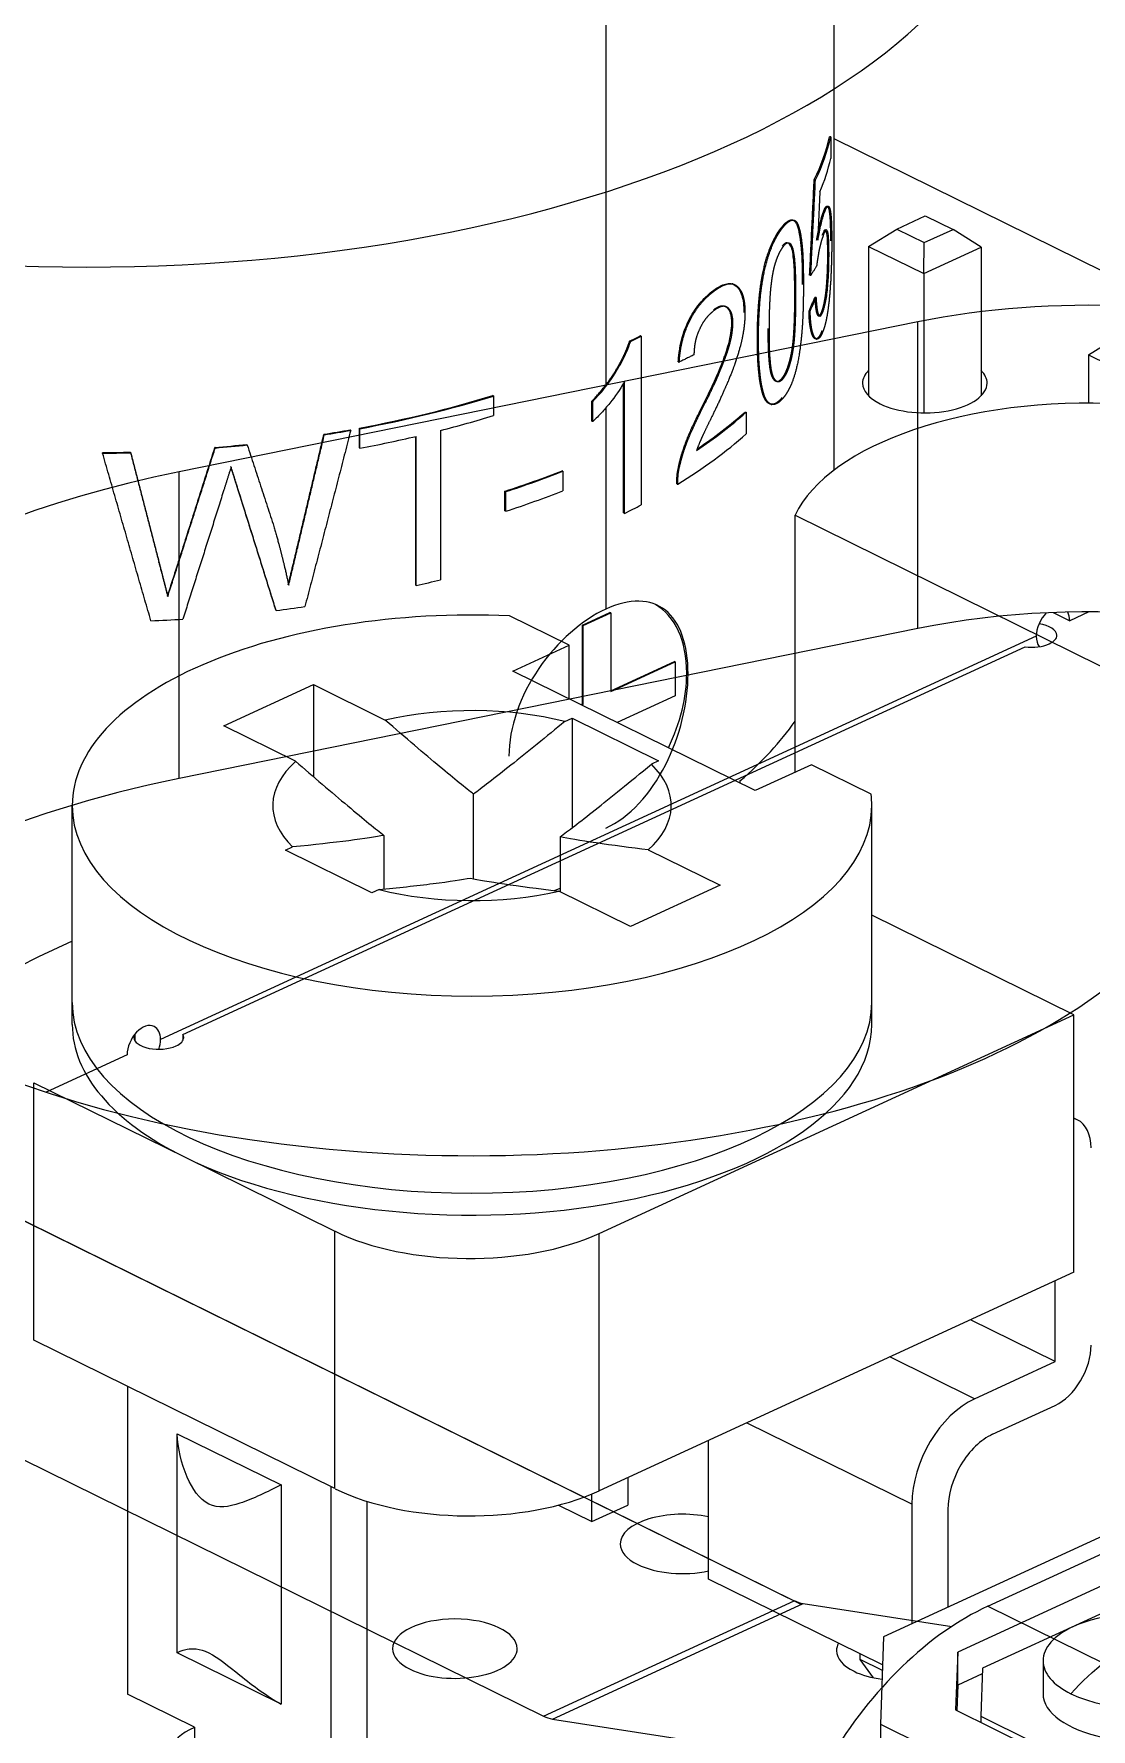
# Model space of a CAD drawing. Header units: millimetres. Extents: x -72 to 43, y -70 to 80.
# Drawn here: x -29.89 to -21.41, y -26.06 to -12.45 of the extents above; entities that cross this region are included whole.
import ezdxf

# ---------------------------------------------------------------- set-up
doc = ezdxf.new("R2010")
doc.units = ezdxf.units.MM
doc.layers.add('Sketch064', color=7, linetype='CONTINUOUS')
doc.layers.add('Sketch065', color=7, linetype='CONTINUOUS')

msp = doc.modelspace()

# ---------------------------------------------------------------- linework, layer by layer
at = {"layer": 'Sketch064'}
for p, q in [((-22.797, -14.761), (-28.728, -15.965)), ((-22.797, -17.223), (-22.797, -14.761)), ((-22.235, -25.072), (-1.704, -15.619)), ((-28.728, -18.426), (-28.728, -15.965)), ((-21.711, -17.095), (-21.578, -17.161)), ((-21.423, -17.089), (-21.578, -17.161)), ((-22.797, -17.223), (-28.728, -18.426)), ((-21.846, -17.284), (-28.877, -20.522)), ((-28.698, -20.482), (-21.936, -17.369)), ((-29.085, -20.48), (-29.085, -20.531)), ((-28.698, -20.482), (-28.698, -20.528)), ((-29.146, -20.645), (-29.797, -20.945)), ((-30.16, -21.884), (-23.79, -25.027)), ((-29.961, -21.983), (-23.73, -25.056)), ((-32.174, -22.812), (-25.803, -25.954)), ((-25.803, -25.954), (-23.79, -25.027)), ((-25.731, -25.977), (-23.718, -25.05)), ((-23.718, -25.05), (-22.525, -25.234)), ((-22.235, -25.072), (-20.289, -26.031)), ((-25.731, -25.977), (-23.517, -26.319))]:
    msp.add_line(p, q, dxfattribs=at)
for centre, major_axis, ratio, start_param, end_param in [((-29.472, -10.747), (7.5, 0), 0.476557, 3.141593, 0), ((-21.426, -16.296), (3.5, 0), 0.476557, 0, 1.973358), ((-26.377, -18.595), (6, 0), 0.476557, 1.973358, 3.141593), ((-21.426, -18.757), (3.5, 0), 0.476557, 0.745065, 1.973358), ((-21.712, -17.223), (-0.083, -0.167), 0.632255, 4.218206, 5.374906), ((-21.712, -17.223), (-0.083, -0.167), 0.632255, 2.233313, 2.719773), ((-21.881, -17.277), (-0.2, 0), 0.476557, 3.141593, 4.430272), ((-21.881, -17.277), (-0.2, 0), 0.476557, 2.338983, 3.141593), ((-21.881, -17.277), (-0.2, 0), 0.476557, 1.291786, 2.338983), ((-21.712, -17.223), (-0.083, -0.167), 0.632255, 5.374906, 5.992957), ((-26.377, -21.057), (6, 0), 0.476557, 1.973358, 2.696603), ((-26.377, -18.595), (6, 0), 0.476557, 3.141593, 5.854879), ((-29.012, -20.584), (-0.083, -0.167), 0.632255, 3.141593, 5.374906), ((-28.892, -20.505), (-0.2, 0), 0.476557, 6.027855, 0), ((-28.892, -20.505), (-0.2, 0), 0.476557, 0, 2.338983), ((-29.012, -20.584), (-0.083, -0.167), 0.632255, 2.233313, 3.141593), ((-29.012, -20.584), (-0.083, -0.167), 0.632255, 1.775223, 2.233313), ((-28.892, -20.505), (-0.2, 0), 0.476557, 2.338983, 3.141593), ((-28.892, -20.505), (-0.2, 0), 0.476557, 3.141593, 3.386181), ((-23.79, -24.675), (-0.167, 0.363), 0.610857, 2.495701, 2.7575), ((-22.235, -27.269), (-1.106, -2.242), 0.632255, 3.804109, 5.374906), ((-25.803, -25.602), (-0.167, 0.363), 0.610857, 2.495701, 2.7575), ((-20.289, -28.229), (-1.106, -2.242), 0.632255, 3.804109, 5.374906)]:
    msp.add_ellipse(centre, major_axis=major_axis, ratio=ratio, start_param=start_param, end_param=end_param, dxfattribs=at)
at = {"layer": 'Sketch065'}
for p, q in [((-23.472, -9.076), (-23.472, -15.953)), ((-25.303, -11.133), (-25.303, -15.268)), ((-23.496, -13.276), (-23.506, -13.275)), ((-23.496, -13.276), (-23.496, -13.45)), ((-23.472, -13.288), (-16.508, -16.724)), ((-23.193, -14.155), (-22.967, -14.016)), ((-22.967, -14.016), (-22.737, -13.91)), ((-22.967, -14.016), (-22.745, -14.125)), ((-22.737, -13.91), (-22.514, -14.019)), ((-22.748, -14.374), (-22.745, -14.125)), ((-22.745, -14.125), (-22.514, -14.019)), ((-22.288, -14.162), (-22.514, -14.019)), ((-23.193, -14.155), (-22.748, -14.374)), ((-23.193, -14.155), (-23.193, -15.354)), ((-22.748, -14.374), (-22.288, -14.162)), ((-22.288, -14.162), (-22.288, -15.354)), ((-22.748, -14.374), (-22.748, -15.491)), ((-25.018, -14.875), (-25.025, -14.872)), ((-25.018, -14.875), (-25.018, -16.23)), ((-21.428, -15.025), (-21.202, -14.886)), ((-21.428, -15.025), (-21.428, -15.413)), ((-21.428, -15.025), (-20.984, -15.244)), ((-26.205, -15.356), (-26.211, -15.352)), ((-26.205, -15.356), (-26.205, -15.513)), ((-25.16, -16.295), (-25.16, -15.255)), ((-25.153, -16.299), (-25.153, -15.243)), ((-25.415, -15.558), (-25.415, -15.398)), ((-25.408, -15.561), (-25.408, -15.401)), ((-25.303, -15.451), (-25.303, -17.067)), ((-24.185, -15.485), (-24.176, -15.487)), ((-24.176, -15.487), (-24.176, -15.661)), ((-27.281, -15.771), (-27.281, -15.614)), ((-27.277, -15.619), (-27.281, -15.614)), ((-27.277, -15.775), (-27.277, -15.619)), ((-26.631, -15.633), (-26.631, -16.831)), ((-27.277, -15.775), (-27.281, -15.771)), ((-26.829, -16.874), (-26.829, -15.681)), ((-26.825, -16.878), (-26.825, -15.68)), ((-25.647, -15.96), (-25.653, -15.957)), ((-25.647, -15.96), (-25.647, -16.117)), ((-26.112, -16.277), (-26.112, -16.12)), ((-26.106, -16.124), (-26.112, -16.12)), ((-26.106, -16.28), (-26.106, -16.124)), ((-26.106, -16.28), (-26.112, -16.277)), ((-25.153, -16.299), (-25.16, -16.295)), ((-23.783, -18.377), (-23.783, -16.313)), ((-23.783, -16.313), (-20.982, -17.695)), ((-26.825, -16.878), (-26.829, -16.874)), ((-25.598, -17.357), (-26.077, -17.121)), ((-25.491, -17.196), (-25.27, -17.094)), ((-25.484, -17.199), (-25.263, -17.097)), ((-25.263, -17.097), (-25.27, -17.094)), ((-25.263, -17.097), (-25.263, -17.729)), ((-25.484, -17.199), (-25.491, -17.196)), ((-25.491, -17.828), (-25.491, -17.196)), ((-25.484, -17.831), (-25.484, -17.199)), ((-26.048, -17.565), (-25.598, -17.357)), ((-25.598, -17.787), (-25.598, -17.357)), ((-25.263, -17.723), (-24.752, -17.488)), ((-25.263, -17.729), (-24.746, -17.491)), ((-24.746, -17.491), (-24.752, -17.488)), ((-24.746, -17.491), (-24.746, -17.762)), ((-28.37, -18.004), (-27.65, -17.673)), ((-27.65, -17.673), (-27.074, -17.957)), ((-27.65, -17.673), (-27.65, -18.412)), ((-24.103, -18.524), (-26.048, -17.565)), ((-24.653, -17.581), (-24.642, -17.586)), ((-24.746, -17.762), (-25.212, -17.977)), ((-25.632, -17.969), (-25.574, -17.943)), ((-25.574, -17.943), (-25.574, -18.823)), ((-25.574, -17.943), (-24.879, -18.285)), ((-25.503, -17.833), (-25.491, -17.828)), ((-25.496, -17.837), (-25.484, -17.831)), ((-25.484, -17.831), (-25.491, -17.828)), ((-27.793, -18.288), (-28.37, -18.004)), ((-24.879, -18.285), (-24.937, -18.312)), ((-23.652, -18.317), (-24.103, -18.524)), ((-23.173, -18.553), (-23.652, -18.317)), ((-24.226, -18.446), (-24.226, -18.464)), ((-26.365, -19.231), (-26.365, -18.552)), ((-29.587, -20.226), (-29.587, -18.644)), ((-23.167, -20.226), (-23.167, -18.644)), ((-27.084, -18.883), (-27.084, -19.315)), ((-25.67, -18.895), (-25.67, -19.335)), ((-27.875, -19.002), (-27.818, -18.976)), ((-27.18, -19.345), (-27.875, -19.002)), ((-24.962, -18.999), (-24.385, -19.284)), ((-27.123, -19.318), (-27.18, -19.345)), ((-25.715, -19.326), (-25.67, -19.306)), ((-24.385, -19.284), (-25.104, -19.615)), ((-25.104, -19.615), (-25.681, -19.33)), ((-21.544, -20.324), (-23.167, -19.523)), ((-29.587, -19.733), (-29.858, -19.858)), ((-29.587, -20.402), (-29.587, -20.226)), ((-23.167, -20.402), (-23.167, -20.226)), ((-25.356, -22.079), (-21.544, -20.324)), ((-21.544, -22.39), (-21.544, -20.324)), ((-29.895, -20.869), (-28.686, -21.465)), ((-29.895, -22.935), (-29.895, -20.869)), ((-21.517, -21.166), (-21.544, -21.153)), ((-28.686, -21.465), (-27.477, -22.061)), ((-27.477, -24.127), (-27.477, -22.061)), ((-25.356, -24.145), (-25.356, -22.079)), ((-21.544, -22.39), (-25.356, -24.145)), ((-21.694, -23.107), (-21.694, -22.459)), ((-21.694, -23.107), (-22.374, -22.772)), ((-27.477, -24.127), (-29.895, -22.935)), ((-22.341, -23.405), (-23.021, -23.07)), ((-22.341, -23.405), (-21.694, -23.107)), ((-29.143, -23.306), (-29.143, -25.776)), ((-22.197, -23.691), (-21.694, -23.459)), ((-24.17, -23.599), (-22.844, -24.252)), ((-28.743, -23.687), (-27.909, -24.098)), ((-28.743, -25.445), (-28.743, -23.687)), ((-24.477, -24.854), (-24.477, -23.74)), ((-25.127, -24.04), (-25.127, -24.259)), ((-20.225, -24.006), (-23.073, -25.317)), ((-18.836, -23.985), (-22.278, -25.569)), ((-27.909, -24.098), (-27.909, -25.857)), ((-27.51, -24.111), (-27.51, -26.581)), ((-25.415, -24.391), (-25.415, -24.171)), ((-27.222, -24.228), (-27.222, -26.449)), ((-25.683, -24.259), (-25.415, -24.391)), ((-25.415, -24.391), (-25.127, -24.259)), ((-22.844, -25.212), (-22.844, -24.252)), ((-22.556, -24.296), (-22.556, -25.079)), ((-19.88, -24.245), (-22.477, -25.44)), ((-23.081, -25.542), (-24.477, -24.854)), ((-27.909, -25.857), (-28.743, -25.445)), ((-23.073, -25.317), (-23.098, -26.018)), ((-22.477, -25.44), (-22.494, -25.904)), ((-22.477, -25.704), (-22.477, -25.44)), ((-23.26, -25.499), (-23.26, -25.454)), ((-23.154, -25.645), (-23.26, -25.499)), ((-23.082, -25.587), (-23.26, -25.499)), ((-22.278, -25.569), (-22.292, -25.954)), ((-21.792, -25.509), (-21.792, -25.773)), ((-22.477, -25.704), (-22.484, -25.909)), ((-22.28, -25.613), (-22.477, -25.704)), ((-28.604, -26.042), (-29.143, -25.776)), ((-22.494, -25.904), (-15.946, -29.134)), ((-22.292, -25.954), (-22.292, -26.004)), ((-22.292, -25.954), (-15.86, -29.127)), ((-28.604, -26.042), (-28.604, -26.217)), ((-23.098, -26.018), (-23.098, -29.095)), ((-23.098, -26.018), (-16.205, -29.418))]:
    msp.add_line(p, q, dxfattribs=at)
for centre, major_axis, ratio, start_param, end_param in [((-29.472, -12.97), (-6, 0), 0.476557, 2.912655, 3.034486), ((-29.472, -12.97), (-6.01, 0), 0.476557, 2.912655, 3.034486), ((-29.472, -13.143), (-6.01, 0), 0.476557, 2.939563, 3.034486), ((-29.472, -12.952), (-6, 0), 0.476557, 2.38438, 2.405577), ((-29.472, -12.952), (-6.01, 0), 0.476557, 2.38438, 2.405577), ((-22.741, -15.253), (-0.5, 0), 0.476557, 5.843681, 0), ((-22.741, -15.253), (-0.5, 0), 0.476557, 3.141593, 3.581097), ((-29.472, -12.952), (-6, 0), 0.476557, 1.944597, 2.145452), ((-29.472, -12.952), (-6.01, 0), 0.476557, 1.944597, 2.145452), ((-21.426, -16.564), (2.415, 0), 0.476557, 0, 2.922215), ((-22.741, -15.253), (-0.5, 0), 0.476557, 0, 0.768187), ((-22.741, -15.253), (-0.5, 0), 0.476557, 0.768187, 3.141593), ((-29.472, -13.109), (-6.01, 0), 0.476557, 2.063134, 2.145452), ((-29.472, -14.133), (-6.01, 0), 0.476557, 2.5236, 2.649238), ((-29.472, -14.133), (-6, 0), 0.476557, 2.527126, 2.649238), ((-29.472, -12.952), (-6, 0), 0.476557, 1.894022, 1.931426), ((-29.472, -12.952), (-6.01, 0), 0.476557, 1.894022, 1.931426), ((-29.472, -12.952), (-6, 0), 0.476557, 1.743484, 1.787061), ((-29.472, -12.952), (-6.01, 0), 0.476557, 1.743484, 1.787061), ((-29.472, -13.109), (-6.01, 0), 0.476557, 1.944597, 2.026914), ((-29.472, -14.307), (-6.01, 0), 0.476557, 2.481309, 2.649238), ((-29.472, -12.952), (-6, 0), 0.476557, 1.592276, 1.629679), ((-29.472, -12.952), (-6.01, 0), 0.476557, 1.592276, 1.629679), ((-29.472, -13.751), (-6, 0), 0.476557, 2.165209, 2.260697), ((-29.472, -13.751), (-6.01, 0), 0.476557, 2.165209, 2.260697), ((-29.472, -13.908), (-6.01, 0), 0.476557, 2.165209, 2.260697), ((-29.472, -14.307), (-6.01, 0), 0.476557, 2.37265, 2.405577), ((-29.472, -14.307), (-6.01, 0), 0.476557, 2.026914, 2.063134), ((-26.377, -18.644), (3.21, 0), 0.476557, 1.477197, 3.141593), ((-29.472, -14.307), (-6.01, 0), 0.476557, 1.826882, 1.866703), ((-25.372, -17.912), (-0.442, -0.897), 0.632255, 2.233313, 3.096247), ((-29.472, -14.307), (-6.01, 0), 0.476557, 1.656947, 1.699804), ((-25.372, -17.912), (-0.442, -0.897), 0.632255, 1.583173, 2.233313), ((-26.377, -18.644), (-1.6, 0), 0.476557, 4.227603, 5.162752), ((-29.472, -17.059), (6, 0), 0.476557, 5.776545, 5.95993), ((-26.377, -18.644), (-1.6, 0), 0.476557, 5.7984, 0.450363), ((-26.377, -18.644), (-1.6, 0), 0.476557, 2.656807, 3.591956), ((-26.377, -18.644), (3.21, 0), 0.476557, 0, 0.059177), ((-26.377, -18.644), (3.21, 0), 0.476557, 3.141593, 0), ((-26.377, -18.644), (-1.6, 0), 0.476557, 1.086011, 2.021159), ((-28.816, -20.372), (1.5, 0), 0.476557, 2.338983, 3.141593), ((-26.377, -20.226), (3.21, 0), 0.476557, 3.141593, 0), ((-26.377, -20.226), (3.21, 0), 0.476557, 3.141593, 0), ((-26.377, -20.402), (-3.21, 0), 0.476557, 0, 0.768187), ((-26.377, -20.402), (-3.21, 0), 0.476557, 0.768187, 3.141593), ((-21.694, -21.525), (0.177, 0.359), 0.632255, 0, 0.116077), ((-21.694, -21.525), (0.177, 0.359), 0.632255, 5.374906, 0), ((-26.398, -21.565), (1.5, 0), 0.476557, 3.90978, 5.480576), ((-21.694, -23.107), (0.177, 0.359), 0.632255, 3.804109, 5.374906), ((-22.341, -24.021), (0.31, 0.628), 0.632255, 0.662517, 2.233313), ((-22.197, -24.13), (-0.221, -0.448), 0.632255, 3.804109, 5.374906), ((-26.398, -23.631), (1.5, 0), 0.476557, 3.90978, 5.480576), ((-24.687, -24.571), (-0.5, 0), 0.476557, 4.279237, 0), ((-24.687, -24.571), (-0.5, 0), 0.476557, 0, 0.768187), ((-24.687, -24.571), (-0.5, 0), 0.476557, 0.768187, 2.003948), ((-26.514, -25.412), (-0.5, 0), 0.476557, 3.141593, 0), ((-20.992, -25.509), (-0.8, 0), 0.476557, 3.141593, 5.480576), ((-20.992, -25.509), (-0.8, 0), 0.476557, 5.480576, 6.283185), ((-26.514, -25.412), (-0.5, 0), 0.476557, 0, 0.768187), ((-26.514, -25.412), (-0.5, 0), 0.476557, 0.768187, 3.141593), ((-22.95, -25.428), (-0.5, 0), 0.476557, 6.029878, 0), ((-22.95, -25.428), (-0.5, 0), 0.476557, 0, 0.768187), ((-20.992, -25.509), (-0.8, 0), 0.476557, 0, 0.768187), ((-22.95, -25.428), (-0.5, 0), 0.476557, 0.768187, 1.297117), ((-20.992, -25.773), (0.8, 0), 0.476557, 3.141593, 5.480576), ((-20.992, -25.509), (-0.8, 0), 0.476557, 0.768187, 2.338983), ((-28.283, -26.227), (-0.5, 0), 0.476557, 5.410345, 0)]:
    msp.add_ellipse(centre, major_axis=major_axis, ratio=ratio, start_param=start_param, end_param=end_param, dxfattribs=at)
for points, degree in [([(-23.666, -14.387), (-23.629, -13.619)], 1), ([(-23.657, -14.388), (-23.619, -13.62)], 1), ([(-23.619, -13.62), (-23.629, -13.619)], 1), ([(-23.584, -13.718), (-23.601, -14.106)], 1), ([(-23.526, -13.832), (-23.516, -13.833)], 1), ([(-23.877, -13.998), (-23.886, -13.997)], 1), ([(-23.804, -13.943), (-23.795, -13.944)], 1), ([(-23.548, -13.887), (-23.558, -13.886)], 1), ([(-23.51, -14.215), (-23.52, -14.215)], 1), ([(-23.657, -14.388), (-23.666, -14.387)], 1), ([(-23.61, -14.313), (-23.657, -14.388)], 1), ([(-24.436, -14.507), (-24.427, -14.509)], 1), ([(-24.28, -14.458), (-24.289, -14.455)], 1), ([(-23.785, -14.55), (-23.776, -14.551)], 1), ([(-23.671, -14.674), (-23.624, -14.565)], 1), ([(-23.662, -14.675), (-23.671, -14.674)], 1), ([(-23.662, -14.675), (-23.614, -14.566)], 1), ([(-23.614, -14.566), (-23.624, -14.565)], 1), ([(-23.558, -14.677), (-23.567, -14.676)], 1), ([(-24.291, -14.77), (-24.282, -14.772)], 1), ([(-25.104, -14.92), (-25.111, -14.916)], 1), ([(-24.076, -14.901), (-24.085, -14.898)], 1), ([(-23.617, -14.898), (-23.607, -14.899)], 1), ([(-24.721, -15.081), (-24.713, -15.084)], 1), ([(-24.595, -15.025), (-24.713, -15.084)], 1), ([(-23.886, -15.212), (-23.877, -15.214)], 1), ([(-25.408, -15.401), (-25.415, -15.398)], 1), ([(-24.512, -15.409), (-24.504, -15.412)], 1), ([(-24.012, -15.391), (-24.021, -15.389)], 1), ([(-23.978, -15.422), (-23.969, -15.424)], 1), ([(-27.351, -15.632), (-27.533, -16.342), (-27.719, -17.047)], 2), ([(-27.351, -15.632), (-27.355, -15.628)], 1), ([(-25.408, -15.561), (-25.415, -15.558)], 1), ([(-28.742, -16.715), (-28.441, -15.769)], 1), ([(-28.741, -16.72), (-28.439, -15.774)], 1), ([(-28.439, -15.774), (-28.441, -15.769)], 1), ([(-28.182, -15.75), (-28.185, -15.745)], 1), ([(-28.182, -15.75), (-27.968, -16.404)], 1), ([(-27.783, -16.582), (-27.566, -15.664)], 1), ([(-27.78, -16.586), (-27.563, -15.668)], 1), ([(-27.563, -15.668), (-27.566, -15.664)], 1), ([(-29.343, -15.816), (-29.343, -15.811)], 1), ([(-28.955, -17.161), (-29.149, -16.491), (-29.343, -15.816)], 2), ([(-29.119, -15.807), (-28.891, -16.689)], 1), ([(-29.118, -15.812), (-29.119, -15.807)], 1), ([(-29.118, -15.812), (-28.89, -16.694)], 1), ([(-28.266, -16.073), (-28.313, -15.922)], 1), ([(-28.311, -15.926), (-28.369, -16.109)], 1), ([(-28.264, -16.077), (-28.311, -15.926)], 1), ([(-24.733, -16.061), (-24.733, -16.01), (-24.731, -15.986), (-24.72, -15.933)], 3), ([(-24.725, -16.064), (-24.725, -16.015), (-24.723, -15.988), (-24.713, -15.935)], 3), ([(-24.72, -15.933), (-24.713, -15.935)], 1), ([(-28.369, -16.109), (-28.533, -16.63), (-28.699, -17.147)], 2), ([(-27.952, -17.073), (-28.108, -16.575), (-28.266, -16.073)], 2), ([(-28.264, -16.077), (-28.266, -16.073)], 1), ([(-27.95, -17.078), (-28.106, -16.58), (-28.264, -16.077)], 2), ([(-24.733, -16.061), (-24.725, -16.064)], 1), ([(-27.852, -16.871), (-27.783, -16.582)], 1), ([(-27.849, -16.875), (-27.78, -16.586)], 1), ([(-27.78, -16.586), (-27.783, -16.582)], 1), ([(-28.891, -16.689), (-28.821, -16.96)], 1), ([(-28.89, -16.694), (-28.891, -16.689)], 1), ([(-28.89, -16.694), (-28.82, -16.965)], 1), ([(-28.821, -16.96), (-28.742, -16.715)], 1), ([(-28.82, -16.965), (-28.741, -16.72)], 1), ([(-28.741, -16.72), (-28.742, -16.715)], 1), ([(-28.82, -16.965), (-28.821, -16.96)], 1), ([(-27.95, -17.078), (-27.952, -17.073)], 1), ([(-27.084, -18.883), (-27.206, -18.907), (-27.47, -18.942), (-27.818, -18.976)], 3), ([(-26.389, -19.226), (-26.271, -19.252), (-26.016, -19.291), (-25.681, -19.33)], 3), ([(-21.568, -25.774), (-21.392, -25.577), (-21.192, -25.425), (-20.992, -25.333)], 3)]:
    msp.add_open_spline(points, degree=degree, dxfattribs=at)
for points, degree, knots in [([(-23.558, -13.886), (-23.548, -13.86), (-23.543, -13.85), (-23.535, -13.836), (-23.53, -13.833), (-23.518, -13.828), (-23.511, -13.862), (-23.504, -13.895), (-23.501, -13.961), (-23.5, -13.994), (-23.499, -14.031), (-23.499, -14.059), (-23.498, -14.111)], 2, [0, 0, 0, 0.125, 0.125, 0.25, 0.25, 0.5, 0.5, 0.75, 0.75, 0.875, 0.875, 1, 1, 1]), ([(-23.558, -13.886), (-23.548, -13.86), (-23.543, -13.85), (-23.535, -13.836), (-23.53, -13.833), (-23.518, -13.828), (-23.511, -13.862), (-23.504, -13.895), (-23.501, -13.961), (-23.5, -13.994), (-23.499, -14.031), (-23.499, -14.059), (-23.498, -14.111)], 2, [0, 0, 0, 0.125, 0.125, 0.25, 0.25, 0.5, 0.5, 0.75, 0.75, 0.875, 0.875, 1, 1, 1]), ([(-23.548, -13.887), (-23.538, -13.861), (-23.533, -13.85), (-23.526, -13.837), (-23.52, -13.834), (-23.508, -13.828), (-23.501, -13.863), (-23.494, -13.896), (-23.491, -13.961), (-23.49, -13.994), (-23.489, -14.032), (-23.489, -14.059), (-23.489, -14.111)], 2, [0, 0, 0, 0.125, 0.125, 0.25, 0.25, 0.5, 0.5, 0.75, 0.75, 0.875, 0.875, 1, 1, 1]), ([(-23.548, -13.887), (-23.538, -13.861), (-23.533, -13.85), (-23.526, -13.837), (-23.52, -13.834), (-23.508, -13.828), (-23.501, -13.863), (-23.494, -13.896), (-23.491, -13.961), (-23.49, -13.994), (-23.489, -14.032), (-23.489, -14.059), (-23.489, -14.111)], 2, [0, 0, 0, 0.125, 0.125, 0.25, 0.25, 0.5, 0.5, 0.75, 0.75, 0.875, 0.875, 1, 1, 1]), ([(-24.085, -14.898), (-24.085, -14.826), (-24.084, -14.782), (-24.082, -14.724), (-24.078, -14.662), (-24.07, -14.524), (-24.05, -14.412), (-24.024, -14.267), (-23.982, -14.165), (-23.96, -14.11), (-23.935, -14.067), (-23.923, -14.046), (-23.911, -14.028), (-23.901, -14.015), (-23.886, -13.997)], 2, [0, 0, 0, 0.125, 0.125, 0.25, 0.25, 0.5, 0.5, 0.75, 0.75, 0.875, 0.875, 0.9375, 0.9375, 1, 1, 1]), ([(-24.076, -14.901), (-24.076, -14.829), (-24.075, -14.784), (-24.073, -14.726), (-24.069, -14.664), (-24.061, -14.526), (-24.041, -14.414), (-24.014, -14.269), (-23.973, -14.167), (-23.951, -14.113), (-23.926, -14.069), (-23.913, -14.048), (-23.901, -14.03), (-23.892, -14.017), (-23.877, -13.998)], 2, [0, 0, 0, 0.125, 0.125, 0.25, 0.25, 0.5, 0.5, 0.75, 0.75, 0.875, 0.875, 0.9375, 0.9375, 1, 1, 1]), ([(-23.886, -13.997), (-23.871, -13.978), (-23.863, -13.971), (-23.852, -13.96), (-23.84, -13.953), (-23.818, -13.938), (-23.8, -13.944), (-23.782, -13.95), (-23.77, -13.978), (-23.759, -14.002), (-23.75, -14.049), (-23.735, -14.131), (-23.729, -14.238), (-23.725, -14.32), (-23.725, -14.461)], 2, [0, 0, 0, 0.0625, 0.0625, 0.125, 0.125, 0.25, 0.25, 0.375, 0.375, 0.5, 0.5, 0.75, 0.75, 1, 1, 1]), ([(-23.886, -13.997), (-23.871, -13.978), (-23.863, -13.971), (-23.852, -13.96), (-23.84, -13.953), (-23.818, -13.938), (-23.8, -13.944), (-23.782, -13.95), (-23.77, -13.978), (-23.759, -14.002), (-23.75, -14.049), (-23.735, -14.131), (-23.729, -14.238), (-23.725, -14.32), (-23.725, -14.461)], 2, [0, 0, 0, 0.0625, 0.0625, 0.125, 0.125, 0.25, 0.25, 0.375, 0.375, 0.5, 0.5, 0.75, 0.75, 1, 1, 1]), ([(-23.877, -13.998), (-23.861, -13.98), (-23.854, -13.972), (-23.842, -13.961), (-23.831, -13.954), (-23.808, -13.94), (-23.791, -13.945), (-23.772, -13.951), (-23.76, -13.979), (-23.749, -14.003), (-23.74, -14.05), (-23.725, -14.132), (-23.72, -14.239), (-23.716, -14.322), (-23.716, -14.462)], 2, [0, 0, 0, 0.0625, 0.0625, 0.125, 0.125, 0.2499999, 0.2499999, 0.3749999, 0.3749999, 0.4999999, 0.4999999, 0.7499998, 0.7499998, 0.9999997, 0.9999997, 0.9999997]), ([(-23.877, -13.998), (-23.861, -13.98), (-23.854, -13.972), (-23.842, -13.961), (-23.831, -13.954), (-23.808, -13.94), (-23.791, -13.945), (-23.772, -13.951), (-23.76, -13.979), (-23.749, -14.003), (-23.74, -14.05), (-23.725, -14.132), (-23.72, -14.239), (-23.716, -14.322), (-23.716, -14.462)], 2, [0, 0, 0, 0.0625, 0.0625, 0.125, 0.125, 0.2499999, 0.2499999, 0.3749999, 0.3749999, 0.4999999, 0.4999999, 0.7499998, 0.7499998, 0.9999997, 0.9999997, 0.9999997]), ([(-23.61, -14.105), (-23.602, -14.063), (-23.597, -14.039), (-23.591, -14.006), (-23.584, -13.979), (-23.577, -13.953), (-23.571, -13.926), (-23.565, -13.906), (-23.558, -13.886)], 2, [0, 0, 0, 0.25, 0.25, 0.5, 0.5, 0.75, 0.75, 1, 1, 1]), ([(-23.601, -14.106), (-23.595, -14.078), (-23.591, -14.056), (-23.588, -14.04), (-23.583, -14.018), (-23.579, -13.998), (-23.574, -13.98), (-23.57, -13.961), (-23.565, -13.943), (-23.561, -13.927), (-23.556, -13.91), (-23.554, -13.903), (-23.548, -13.887)], 3, [0.0000012, 0.0000012, 0.0000012, 0.0000012, 0.2500009, 0.2500009, 0.2500009, 0.5000006, 0.5000006, 0.5000006, 0.7500003, 0.7500003, 0.7500003, 1, 1, 1, 1]), ([(-23.785, -14.55), (-23.785, -14.484), (-23.786, -14.43), (-23.787, -14.388), (-23.789, -14.325), (-23.792, -14.275), (-23.797, -14.238), (-23.803, -14.186), (-23.81, -14.156), (-23.827, -14.137), (-23.835, -14.128), (-23.844, -14.125), (-23.854, -14.127), (-23.859, -14.129), (-23.865, -14.132), (-23.87, -14.136), (-23.874, -14.14), (-23.88, -14.145), (-23.887, -14.154)], 3, [0, 0, 0, 0, 0.25, 0.25, 0.25, 0.5, 0.5, 0.5, 0.75, 0.75, 0.75, 0.875, 0.875, 0.875, 0.9375, 0.9375, 0.9375, 1, 1, 1, 1]), ([(-23.776, -14.551), (-23.776, -14.485), (-23.776, -14.431), (-23.778, -14.389), (-23.78, -14.327), (-23.783, -14.277), (-23.787, -14.239), (-23.793, -14.187), (-23.801, -14.158), (-23.818, -14.138), (-23.826, -14.129), (-23.835, -14.126), (-23.845, -14.129), (-23.85, -14.13), (-23.855, -14.133), (-23.861, -14.138), (-23.865, -14.141), (-23.871, -14.147), (-23.878, -14.156)], 3, [0, 0, 0, 0, 0.2499978, 0.2499978, 0.2499978, 0.4999955, 0.4999955, 0.4999955, 0.7499933, 0.7499933, 0.7499933, 0.8749921, 0.8749921, 0.8749921, 0.9374916, 0.9374916, 0.9374916, 0.999991, 0.999991, 0.999991, 0.999991]), ([(-23.776, -14.551), (-23.776, -14.485), (-23.776, -14.431), (-23.778, -14.389), (-23.78, -14.327), (-23.783, -14.277), (-23.787, -14.239), (-23.793, -14.187), (-23.801, -14.158), (-23.818, -14.138), (-23.826, -14.129), (-23.835, -14.126), (-23.845, -14.129), (-23.85, -14.13), (-23.855, -14.133), (-23.861, -14.138), (-23.865, -14.141), (-23.871, -14.147), (-23.878, -14.156)], 3, [0, 0, 0, 0, 0.2499978, 0.2499978, 0.2499978, 0.4999955, 0.4999955, 0.4999955, 0.7499933, 0.7499933, 0.7499933, 0.8749921, 0.8749921, 0.8749921, 0.9374916, 0.9374916, 0.9374916, 0.999991, 0.999991, 0.999991, 0.999991]), ([(-23.557, -14.069), (-23.566, -14.093), (-23.572, -14.111), (-23.579, -14.137), (-23.586, -14.168), (-23.593, -14.199), (-23.599, -14.238), (-23.602, -14.256), (-23.605, -14.275), (-23.607, -14.288), (-23.61, -14.313)], 2, [0, 0, 0, 0.2499997, 0.2499997, 0.4999993, 0.4999993, 0.749999, 0.749999, 0.8749988, 0.8749988, 0.9999986, 0.9999986, 0.9999986]), ([(-23.52, -14.215), (-23.52, -14.171), (-23.521, -14.136), (-23.522, -14.109), (-23.524, -14.076), (-23.527, -14.053), (-23.531, -14.038), (-23.534, -14.023), (-23.54, -14.019), (-23.546, -14.025), (-23.553, -14.032), (-23.558, -14.043), (-23.567, -14.068)], 3, [0, 0, 0, 0, 0.25, 0.25, 0.25, 0.5, 0.5, 0.5, 0.75, 0.75, 0.75, 1, 1, 1, 1]), ([(-23.51, -14.215), (-23.511, -14.17), (-23.511, -14.143), (-23.512, -14.109), (-23.514, -14.078), (-23.517, -14.055), (-23.521, -14.039), (-23.525, -14.024), (-23.53, -14.019), (-23.536, -14.026), (-23.539, -14.029), (-23.543, -14.035), (-23.546, -14.041), (-23.549, -14.047), (-23.553, -14.056), (-23.557, -14.069)], 3, [0, 0, 0, 0, 0.2499967, 0.2499967, 0.2499967, 0.4999934, 0.4999934, 0.4999934, 0.7499901, 0.7499901, 0.7499901, 0.8749884, 0.8749884, 0.8749884, 0.9999868, 0.9999868, 0.9999868, 0.9999868]), ([(-23.51, -14.215), (-23.511, -14.17), (-23.511, -14.143), (-23.512, -14.109), (-23.514, -14.078), (-23.517, -14.055), (-23.521, -14.039), (-23.525, -14.024), (-23.53, -14.019), (-23.536, -14.026), (-23.539, -14.029), (-23.543, -14.035), (-23.546, -14.041), (-23.549, -14.047), (-23.553, -14.056), (-23.557, -14.069)], 3, [0, 0, 0, 0, 0.2499967, 0.2499967, 0.2499967, 0.4999934, 0.4999934, 0.4999934, 0.7499901, 0.7499901, 0.7499901, 0.8749884, 0.8749884, 0.8749884, 0.9999868, 0.9999868, 0.9999868, 0.9999868]), ([(-23.489, -14.111), (-23.489, -14.163), (-23.489, -14.199), (-23.49, -14.246), (-23.491, -14.292), (-23.493, -14.338), (-23.495, -14.389), (-23.496, -14.415), (-23.497, -14.434), (-23.499, -14.453), (-23.501, -14.485)], 2, [0, 0, 0, 0.2499962, 0.2499962, 0.4999924, 0.4999924, 0.7499886, 0.7499886, 0.8749867, 0.8749867, 0.9999849, 0.9999849, 0.9999849]), ([(-23.878, -14.156), (-23.891, -14.172), (-23.9, -14.188), (-23.911, -14.207), (-23.921, -14.231), (-23.931, -14.255), (-23.94, -14.282), (-23.947, -14.302), (-23.956, -14.339)], 2, [0, 0, 0, 0.25, 0.25, 0.5, 0.5, 0.75, 0.75, 1, 1, 1]), ([(-23.567, -14.676), (-23.56, -14.656), (-23.556, -14.64), (-23.55, -14.618), (-23.546, -14.593), (-23.536, -14.541), (-23.53, -14.472), (-23.525, -14.406), (-23.522, -14.339), (-23.521, -14.306), (-23.521, -14.277), (-23.52, -14.25), (-23.52, -14.215)], 2, [0, 0, 0, 0.125, 0.125, 0.25, 0.25, 0.5, 0.5, 0.75, 0.75, 0.875, 0.875, 1, 1, 1]), ([(-23.558, -14.677), (-23.553, -14.664), (-23.549, -14.651), (-23.546, -14.64), (-23.542, -14.626), (-23.539, -14.611), (-23.536, -14.593), (-23.529, -14.559), (-23.524, -14.519), (-23.52, -14.472), (-23.517, -14.429), (-23.514, -14.385), (-23.512, -14.339), (-23.512, -14.32), (-23.511, -14.295), (-23.511, -14.278), (-23.511, -14.259), (-23.51, -14.239), (-23.51, -14.215)], 3, [0, 0, 0, 0, 0.125, 0.125, 0.125, 0.25, 0.25, 0.25, 0.5, 0.5, 0.5, 0.75, 0.75, 0.75, 0.875, 0.875, 0.875, 1, 1, 1, 1]), ([(-23.956, -14.339), (-23.964, -14.378), (-23.968, -14.401), (-23.972, -14.429), (-23.976, -14.463), (-23.983, -14.519), (-23.986, -14.584), (-23.989, -14.643), (-23.991, -14.701), (-23.992, -14.74), (-23.992, -14.815)], 2, [0.0000035, 0.0000035, 0.0000035, 0.1250031, 0.1250031, 0.2500027, 0.2500027, 0.5000018, 0.5000018, 0.7500009, 0.7500009, 1, 1, 1]), ([(-24.721, -15.081), (-24.72, -15.063), (-24.718, -15.047), (-24.717, -15.033), (-24.715, -15.017), (-24.714, -15.008), (-24.712, -14.995), (-24.708, -14.967), (-24.702, -14.937), (-24.695, -14.908), (-24.679, -14.847), (-24.658, -14.79), (-24.63, -14.737), (-24.604, -14.686), (-24.572, -14.64), (-24.537, -14.6), (-24.521, -14.581), (-24.504, -14.564), (-24.486, -14.548), (-24.473, -14.536), (-24.457, -14.522), (-24.436, -14.507)], 3, [0, 0, 0, 0, 0.0625, 0.0625, 0.0625, 0.125, 0.125, 0.125, 0.25, 0.25, 0.25, 0.5, 0.5, 0.5, 0.75, 0.75, 0.75, 0.875, 0.875, 0.875, 1, 1, 1, 1]), ([(-24.713, -15.084), (-24.709, -15.03), (-24.704, -14.998), (-24.698, -14.954), (-24.687, -14.911), (-24.664, -14.82), (-24.622, -14.74), (-24.582, -14.663), (-24.529, -14.602), (-24.505, -14.575), (-24.478, -14.551), (-24.459, -14.533), (-24.427, -14.509)], 2, [0, 0, 0, 0.125, 0.125, 0.25, 0.25, 0.5, 0.5, 0.75, 0.75, 0.875, 0.875, 1, 1, 1]), ([(-24.436, -14.507), (-24.416, -14.492), (-24.4, -14.482), (-24.388, -14.476), (-24.371, -14.467), (-24.356, -14.46), (-24.342, -14.457), (-24.311, -14.448), (-24.285, -14.452), (-24.263, -14.468), (-24.24, -14.484), (-24.223, -14.511), (-24.211, -14.548), (-24.205, -14.566), (-24.201, -14.587), (-24.198, -14.612), (-24.195, -14.636), (-24.194, -14.652), (-24.194, -14.686)], 3, [0, 0, 0, 0, 0.125, 0.125, 0.125, 0.25, 0.25, 0.25, 0.5, 0.5, 0.5, 0.75, 0.75, 0.75, 0.875, 0.875, 0.875, 1, 1, 1, 1]), ([(-24.436, -14.507), (-24.416, -14.492), (-24.4, -14.482), (-24.388, -14.476), (-24.371, -14.467), (-24.356, -14.46), (-24.342, -14.457), (-24.311, -14.448), (-24.285, -14.452), (-24.263, -14.468), (-24.24, -14.484), (-24.223, -14.511), (-24.211, -14.548), (-24.205, -14.566), (-24.201, -14.587), (-24.198, -14.612), (-24.195, -14.636), (-24.194, -14.652), (-24.194, -14.686)], 3, [0, 0, 0, 0, 0.125, 0.125, 0.125, 0.25, 0.25, 0.25, 0.5, 0.5, 0.5, 0.75, 0.75, 0.75, 0.875, 0.875, 0.875, 1, 1, 1, 1]), ([(-24.427, -14.509), (-24.397, -14.488), (-24.379, -14.478), (-24.355, -14.465), (-24.333, -14.459), (-24.287, -14.446), (-24.254, -14.47), (-24.22, -14.495), (-24.202, -14.55), (-24.194, -14.577), (-24.189, -14.614), (-24.187, -14.633), (-24.186, -14.648), (-24.186, -14.663), (-24.185, -14.689)], 2, [0, 0, 0, 0.125, 0.125, 0.25, 0.25, 0.5, 0.5, 0.75, 0.75, 0.875, 0.875, 0.9375, 0.9375, 1, 1, 1]), ([(-24.427, -14.509), (-24.397, -14.488), (-24.379, -14.478), (-24.355, -14.465), (-24.333, -14.459), (-24.287, -14.446), (-24.254, -14.47), (-24.22, -14.495), (-24.202, -14.55), (-24.194, -14.577), (-24.189, -14.614), (-24.187, -14.633), (-24.186, -14.648), (-24.186, -14.663), (-24.185, -14.689)], 2, [0, 0, 0, 0.125, 0.125, 0.25, 0.25, 0.5, 0.5, 0.75, 0.75, 0.875, 0.875, 0.9375, 0.9375, 1, 1, 1]), ([(-23.886, -15.212), (-23.876, -15.198), (-23.869, -15.188), (-23.861, -15.174), (-23.854, -15.156), (-23.839, -15.122), (-23.827, -15.076), (-23.814, -15.03), (-23.807, -14.986), (-23.801, -14.947), (-23.796, -14.894), (-23.79, -14.82), (-23.787, -14.718), (-23.785, -14.652), (-23.785, -14.55)], 2, [0, 0, 0, 0.0625, 0.0625, 0.125, 0.125, 0.25, 0.25, 0.375, 0.375, 0.5, 0.5, 0.75, 0.75, 1, 1, 1]), ([(-23.716, -14.462), (-23.716, -14.604), (-23.72, -14.699), (-23.723, -14.769), (-23.727, -14.823), (-23.732, -14.888), (-23.74, -14.951), (-23.757, -15.094), (-23.791, -15.2), (-23.808, -15.256), (-23.831, -15.299), (-23.842, -15.321), (-23.854, -15.338), (-23.862, -15.352), (-23.877, -15.37)], 2, [0, 0, 0, 0.25, 0.25, 0.375, 0.375, 0.5, 0.5, 0.75, 0.75, 0.875, 0.875, 0.9375, 0.9375, 1, 1, 1]), ([(-23.877, -15.214), (-23.866, -15.2), (-23.86, -15.19), (-23.852, -15.176), (-23.844, -15.158), (-23.829, -15.124), (-23.817, -15.078), (-23.805, -15.032), (-23.798, -14.987), (-23.792, -14.948), (-23.787, -14.895), (-23.781, -14.821), (-23.778, -14.719), (-23.776, -14.654), (-23.776, -14.551)], 2, [0, 0, 0, 0.0625, 0.0625, 0.125, 0.125, 0.25, 0.25, 0.375, 0.375, 0.5, 0.5, 0.75, 0.75, 1, 1, 1]), ([(-23.501, -14.485), (-23.503, -14.522), (-23.505, -14.54), (-23.508, -14.566), (-23.51, -14.593), (-23.516, -14.645), (-23.523, -14.691), (-23.53, -14.734), (-23.539, -14.772), (-23.544, -14.791), (-23.548, -14.805), (-23.551, -14.815), (-23.558, -14.834)], 2, [0, 0, 0, 0.125, 0.125, 0.25, 0.25, 0.5, 0.5, 0.75, 0.75, 0.875, 0.875, 1, 1, 1]), ([(-24.43, -14.667), (-24.467, -14.696), (-24.492, -14.726), (-24.524, -14.764), (-24.547, -14.814), (-24.572, -14.865), (-24.584, -14.92), (-24.59, -14.948), (-24.592, -14.974), (-24.594, -14.993), (-24.595, -15.025)], 2, [0, 0, 0, 0.25, 0.25, 0.5, 0.5, 0.75, 0.75, 0.875, 0.875, 1, 1, 1]), ([(-24.291, -14.77), (-24.291, -14.673), (-24.335, -14.643), (-24.356, -14.63), (-24.382, -14.636), (-24.405, -14.642), (-24.438, -14.665)], 2, [0, 0, 0, 0.5, 0.5, 0.75, 0.75, 1, 1, 1]), ([(-24.282, -14.772), (-24.282, -14.724), (-24.293, -14.692), (-24.304, -14.661), (-24.326, -14.645), (-24.347, -14.632), (-24.374, -14.638), (-24.397, -14.644), (-24.43, -14.667)], 2, [0, 0, 0, 0.25, 0.25, 0.5, 0.5, 0.75, 0.75, 1, 1, 1]), ([(-24.282, -14.772), (-24.282, -14.724), (-24.293, -14.692), (-24.304, -14.661), (-24.326, -14.645), (-24.347, -14.632), (-24.374, -14.638), (-24.397, -14.644), (-24.43, -14.667)], 2, [0, 0, 0, 0.25, 0.25, 0.5, 0.5, 0.75, 0.75, 1, 1, 1]), ([(-24.185, -14.689), (-24.186, -14.718), (-24.186, -14.733), (-24.188, -14.756), (-24.19, -14.779), (-24.195, -14.827), (-24.204, -14.874), (-24.22, -14.958), (-24.255, -15.064), (-24.28, -15.14), (-24.324, -15.245), (-24.354, -15.316), (-24.402, -15.42)], 2, [0, 0, 0, 0.0625, 0.0625, 0.125, 0.125, 0.25, 0.25, 0.5, 0.5, 0.75, 0.75, 1, 1, 1]), ([(-23.568, -14.833), (-23.577, -14.858), (-23.584, -14.869), (-23.593, -14.885), (-23.602, -14.892), (-23.62, -14.907), (-23.635, -14.884), (-23.651, -14.861), (-23.66, -14.806), (-23.665, -14.78), (-23.668, -14.744), (-23.67, -14.717), (-23.671, -14.674)], 2, [0, 0, 0, 0.125, 0.125, 0.25, 0.25, 0.5, 0.5, 0.75, 0.75, 0.875, 0.875, 1, 1, 1]), ([(-23.568, -14.833), (-23.577, -14.858), (-23.584, -14.869), (-23.593, -14.885), (-23.602, -14.892), (-23.62, -14.907), (-23.635, -14.884), (-23.651, -14.861), (-23.66, -14.806), (-23.665, -14.78), (-23.668, -14.744), (-23.67, -14.717), (-23.671, -14.674)], 2, [0, 0, 0, 0.125, 0.125, 0.25, 0.25, 0.5, 0.5, 0.75, 0.75, 0.875, 0.875, 1, 1, 1]), ([(-23.558, -14.834), (-23.568, -14.859), (-23.574, -14.87), (-23.583, -14.886), (-23.592, -14.893), (-23.61, -14.908), (-23.626, -14.885), (-23.641, -14.862), (-23.651, -14.807), (-23.655, -14.781), (-23.658, -14.746), (-23.66, -14.719), (-23.662, -14.675)], 2, [0, 0, 0, 0.125, 0.125, 0.25, 0.25, 0.5, 0.5, 0.75, 0.75, 0.875, 0.875, 1, 1, 1]), ([(-23.558, -14.834), (-23.568, -14.859), (-23.574, -14.87), (-23.583, -14.886), (-23.592, -14.893), (-23.61, -14.908), (-23.626, -14.885), (-23.641, -14.862), (-23.651, -14.807), (-23.655, -14.781), (-23.658, -14.746), (-23.66, -14.719), (-23.662, -14.675)], 2, [0, 0, 0, 0.125, 0.125, 0.25, 0.25, 0.5, 0.5, 0.75, 0.75, 0.875, 0.875, 1, 1, 1]), ([(-23.624, -14.565), (-23.623, -14.593), (-23.622, -14.607), (-23.62, -14.626), (-23.618, -14.645), (-23.614, -14.682), (-23.606, -14.7), (-23.598, -14.718), (-23.587, -14.711), (-23.583, -14.707), (-23.577, -14.698), (-23.574, -14.692), (-23.567, -14.676)], 2, [0, 0, 0, 0.125, 0.125, 0.25, 0.25, 0.5, 0.5, 0.75, 0.75, 0.875, 0.875, 1, 1, 1]), ([(-23.614, -14.566), (-23.613, -14.594), (-23.612, -14.608), (-23.61, -14.627), (-23.608, -14.646), (-23.604, -14.683), (-23.596, -14.701), (-23.588, -14.719), (-23.578, -14.712), (-23.573, -14.708), (-23.568, -14.699), (-23.564, -14.693), (-23.558, -14.677)], 2, [0, 0, 0, 0.124998, 0.124998, 0.249996, 0.249996, 0.499992, 0.499992, 0.7499879, 0.7499879, 0.8749859, 0.8749859, 0.9999839, 0.9999839, 0.9999839]), ([(-23.614, -14.566), (-23.613, -14.594), (-23.612, -14.608), (-23.61, -14.627), (-23.608, -14.646), (-23.604, -14.683), (-23.596, -14.701), (-23.588, -14.719), (-23.578, -14.712), (-23.573, -14.708), (-23.568, -14.699), (-23.564, -14.693), (-23.558, -14.677)], 2, [0, 0, 0, 0.124998, 0.124998, 0.249996, 0.249996, 0.499992, 0.499992, 0.7499879, 0.7499879, 0.8749859, 0.8749859, 0.9999839, 0.9999839, 0.9999839]), ([(-24.512, -15.409), (-24.451, -15.284), (-24.404, -15.181), (-24.372, -15.099), (-24.365, -15.083), (-24.36, -15.068), (-24.355, -15.055), (-24.349, -15.04), (-24.346, -15.031), (-24.341, -15.019), (-24.331, -14.989), (-24.323, -14.961), (-24.316, -14.935), (-24.3, -14.875), (-24.292, -14.825), (-24.291, -14.77)], 3, [0, 0, 0, 0, 0.5, 0.5, 0.5, 0.5625, 0.5625, 0.5625, 0.625, 0.625, 0.625, 0.75, 0.75, 0.75, 1, 1, 1, 1]), ([(-24.504, -15.412), (-24.411, -15.225), (-24.363, -15.102), (-24.344, -15.053), (-24.333, -15.021), (-24.317, -14.977), (-24.307, -14.938), (-24.283, -14.852), (-24.282, -14.772)], 2, [0, 0, 0, 0.5, 0.5, 0.625, 0.625, 0.75, 0.75, 1, 1, 1]), ([(-24.001, -14.813), (-24.001, -14.915), (-23.999, -14.975), (-23.995, -15.07), (-23.987, -15.125), (-23.981, -15.166), (-23.974, -15.188), (-23.965, -15.213), (-23.951, -15.227), (-23.936, -15.241), (-23.92, -15.238), (-23.912, -15.236), (-23.904, -15.229), (-23.897, -15.225), (-23.886, -15.212)], 2, [0, 0, 0, 0.25, 0.25, 0.5, 0.5, 0.625, 0.625, 0.75, 0.75, 0.875, 0.875, 0.9375, 0.9375, 1, 1, 1]), ([(-23.992, -14.815), (-23.992, -14.917), (-23.99, -14.977), (-23.986, -15.072), (-23.978, -15.127), (-23.972, -15.168), (-23.964, -15.19), (-23.956, -15.214), (-23.941, -15.229), (-23.927, -15.243), (-23.911, -15.239), (-23.903, -15.237), (-23.894, -15.231), (-23.888, -15.226), (-23.877, -15.214)], 2, [0, 0, 0, 0.2499983, 0.2499983, 0.4999965, 0.4999965, 0.6249957, 0.6249957, 0.7499948, 0.7499948, 0.8749939, 0.8749939, 0.9374935, 0.9374935, 0.9999931, 0.9999931, 0.9999931]), ([(-23.992, -14.815), (-23.992, -14.917), (-23.99, -14.977), (-23.986, -15.072), (-23.978, -15.127), (-23.972, -15.168), (-23.964, -15.19), (-23.956, -15.214), (-23.941, -15.229), (-23.927, -15.243), (-23.911, -15.239), (-23.903, -15.237), (-23.894, -15.231), (-23.888, -15.226), (-23.877, -15.214)], 2, [0, 0, 0, 0.2499983, 0.2499983, 0.4999965, 0.4999965, 0.6249957, 0.6249957, 0.7499948, 0.7499948, 0.8749939, 0.8749939, 0.9374935, 0.9374935, 0.9999931, 0.9999931, 0.9999931]), ([(-25.408, -15.401), (-25.387, -15.379), (-25.37, -15.361), (-25.359, -15.348), (-25.347, -15.335), (-25.33, -15.315), (-25.316, -15.297), (-25.286, -15.26), (-25.258, -15.221), (-25.232, -15.18), (-25.206, -15.139), (-25.182, -15.097), (-25.16, -15.054), (-25.15, -15.034), (-25.137, -15.006), (-25.129, -14.987), (-25.121, -14.969), (-25.115, -14.951), (-25.104, -14.92)], 3, [0, 0, 0, 0, 0.125, 0.125, 0.125, 0.25, 0.25, 0.25, 0.5, 0.5, 0.5, 0.75, 0.75, 0.75, 0.875, 0.875, 0.875, 1, 1, 1, 1]), ([(-25.303, -15.268), (-25.243, -15.19), (-25.193, -15.099), (-25.169, -15.057), (-25.147, -15.008), (-25.136, -14.985), (-25.13, -14.967), (-25.122, -14.947), (-25.111, -14.916)], 2, [0.3058505, 0.3058505, 0.3058505, 0.6529252, 0.6529252, 0.8264626, 0.8264626, 0.9132313, 0.9132313, 1, 1, 1]), ([(-24.021, -15.389), (-24.034, -15.364), (-24.04, -15.347), (-24.047, -15.326), (-24.054, -15.295), (-24.066, -15.245), (-24.073, -15.175), (-24.08, -15.113), (-24.083, -15.041), (-24.085, -14.991), (-24.085, -14.898)], 2, [0, 0, 0, 0.125, 0.125, 0.25, 0.25, 0.5, 0.5, 0.75, 0.75, 1, 1, 1]), ([(-24.012, -15.391), (-24.025, -15.366), (-24.031, -15.349), (-24.038, -15.328), (-24.045, -15.297), (-24.057, -15.248), (-24.064, -15.177), (-24.071, -15.115), (-24.074, -15.043), (-24.076, -14.993), (-24.076, -14.901)], 2, [0.0000032, 0.0000032, 0.0000032, 0.1250028, 0.1250028, 0.2500024, 0.2500024, 0.5000016, 0.5000016, 0.7500008, 0.7500008, 1, 1, 1]), ([(-25.415, -15.398), (-25.388, -15.369), (-25.372, -15.352), (-25.356, -15.334), (-25.339, -15.314), (-25.321, -15.292), (-25.303, -15.268)], 3, [0, 0, 0, 0, 0.1529252, 0.1529252, 0.1529252, 0.3058505, 0.3058505, 0.3058505, 0.3058505]), ([(-25.153, -15.243), (-25.192, -15.31), (-25.225, -15.356), (-25.271, -15.414), (-25.294, -15.442), (-25.316, -15.467), (-25.338, -15.491), (-25.358, -15.513), (-25.381, -15.536), (-25.408, -15.561)], 3, [0, 0, 0, 0, 0.5, 0.5, 0.5, 0.75, 0.75, 0.75, 1, 1, 1, 1]), ([(-23.886, -15.369), (-23.909, -15.394), (-23.922, -15.404), (-23.941, -15.419), (-23.958, -15.422), (-23.975, -15.425), (-23.992, -15.417), (-24.001, -15.412), (-24.007, -15.406), (-24.012, -15.401), (-24.021, -15.389)], 2, [0, 0, 0, 0.25, 0.25, 0.5, 0.5, 0.75, 0.75, 0.875, 0.875, 1, 1, 1]), ([(-23.886, -15.369), (-23.909, -15.394), (-23.922, -15.404), (-23.941, -15.419), (-23.958, -15.422), (-23.975, -15.425), (-23.992, -15.417), (-24.001, -15.412), (-24.007, -15.406), (-24.012, -15.401), (-24.021, -15.389)], 2, [0, 0, 0, 0.25, 0.25, 0.5, 0.5, 0.75, 0.75, 0.875, 0.875, 1, 1, 1]), ([(-23.877, -15.37), (-23.899, -15.396), (-23.913, -15.406), (-23.932, -15.42), (-23.949, -15.424), (-23.966, -15.427), (-23.983, -15.419), (-23.991, -15.413), (-23.998, -15.408), (-24.003, -15.403), (-24.012, -15.391)], 2, [0, 0, 0, 0.25, 0.25, 0.5, 0.5, 0.75, 0.75, 0.875, 0.875, 1, 1, 1]), ([(-23.877, -15.37), (-23.899, -15.396), (-23.913, -15.406), (-23.932, -15.42), (-23.949, -15.424), (-23.966, -15.427), (-23.983, -15.419), (-23.991, -15.413), (-23.998, -15.408), (-24.003, -15.403), (-24.012, -15.391)], 2, [0, 0, 0, 0.25, 0.25, 0.5, 0.5, 0.75, 0.75, 0.875, 0.875, 1, 1, 1]), ([(-24.72, -15.933), (-24.711, -15.888), (-24.704, -15.864), (-24.696, -15.832), (-24.684, -15.796), (-24.662, -15.729), (-24.634, -15.662), (-24.588, -15.557), (-24.512, -15.409)], 2, [0, 0, 0, 0.125, 0.125, 0.25, 0.25, 0.5, 0.5, 1, 1, 1]), ([(-24.713, -15.935), (-24.703, -15.891), (-24.696, -15.867), (-24.688, -15.835), (-24.676, -15.799), (-24.654, -15.732), (-24.625, -15.665), (-24.58, -15.559), (-24.504, -15.412)], 2, [0, 0, 0, 0.1249996, 0.1249996, 0.2499992, 0.2499992, 0.4999984, 0.4999984, 0.9999969, 0.9999969, 0.9999969]), ([(-24.402, -15.42), (-24.451, -15.522), (-24.491, -15.603), (-24.52, -15.663), (-24.535, -15.696), (-24.551, -15.732), (-24.574, -15.793)], 2, [0, 0, 0, 0.5, 0.5, 0.75, 0.75, 1, 1, 1]), ([(-27.968, -16.404), (-27.929, -16.537), (-27.904, -16.638), (-27.877, -16.744), (-27.849, -16.875)], 2, [0, 0, 0, 0.4999998, 0.4999998, 0.9999996, 0.9999996, 0.9999996]), ([(-24.642, -17.586), (-24.642, -17.354), (-24.706, -17.169), (-24.824, -17.076), (-24.941, -16.981), (-25.114, -16.979), (-25.303, -17.067)], 3, [0, 0, 0, 0, 0.000783168, 0.000783168, 0.000783168, 0.001566337, 0.001566337, 0.001566337, 0.001566337]), ([(-24.642, -17.586), (-24.642, -17.354), (-24.706, -17.169), (-24.824, -17.076), (-24.941, -16.981), (-25.114, -16.979), (-25.303, -17.067)], 3, [0, 0, 0, 0, 0.000783168, 0.000783168, 0.000783168, 0.001566337, 0.001566337, 0.001566337, 0.001566337]), ([(-25.303, -17.067), (-25.491, -17.153), (-25.692, -17.327), (-25.841, -17.544), (-25.99, -17.761), (-26.081, -18.018), (-26.08, -18.248)], 3, [0.001566337, 0.001566337, 0.001566337, 0.001566337, 0.002349128, 0.002349128, 0.002349128, 0.003131919, 0.003131919, 0.003131919, 0.003131919]), ([(-25.303, -18.825), (-25.113, -18.739), (-24.941, -18.551), (-24.824, -18.319), (-24.706, -18.088), (-24.642, -17.819), (-24.642, -17.586)], 3, [0.004698083, 0.004698083, 0.004698083, 0.004698083, 0.005480569, 0.005480569, 0.005480569, 0.006263054, 0.006263054, 0.006263054, 0.006263054]), ([(-25.303, -18.825), (-25.113, -18.739), (-24.941, -18.551), (-24.824, -18.319), (-24.706, -18.088), (-24.642, -17.819), (-24.642, -17.586)], 3, [0.004698083, 0.004698083, 0.004698083, 0.004698083, 0.005480569, 0.005480569, 0.005480569, 0.006263054, 0.006263054, 0.006263054, 0.006263054]), ([(-26.365, -18.552), (-26.426, -18.505), (-26.517, -18.431), (-26.637, -18.331), (-26.757, -18.23), (-26.908, -18.101), (-27.074, -17.957)], 3, [0.24500756, 0.24500756, 0.24500756, 0.24500756, 0.27832945, 0.27832945, 0.27832945, 0.31165135, 0.31165135, 0.31165135, 0.31165135]), ([(-25.632, -17.969), (-25.776, -18.088), (-25.932, -18.215), (-26.064, -18.32), (-26.197, -18.425), (-26.302, -18.506), (-26.365, -18.552)], 3, [0, 0, 0, 0, 0.0333219, 0.0333219, 0.0333219, 0.06664379, 0.06664379, 0.06664379, 0.06664379]), ([(-27.793, -18.288), (-27.653, -18.41), (-27.502, -18.539), (-27.375, -18.646), (-27.246, -18.754), (-27.145, -18.837), (-27.084, -18.883)], 3, [0, 0, 0, 0, 0.0333219, 0.0333219, 0.0333219, 0.06664379, 0.06664379, 0.06664379, 0.06664379]), ([(-25.67, -18.895), (-25.607, -18.849), (-25.513, -18.777), (-25.388, -18.678), (-25.264, -18.579), (-25.108, -18.453), (-24.937, -18.312)], 3, [0.24500756, 0.24500756, 0.24500756, 0.24500756, 0.27832945, 0.27832945, 0.27832945, 0.31165135, 0.31165135, 0.31165135, 0.31165135]), ([(-24.962, -18.999), (-25.101, -18.983), (-25.252, -18.963), (-25.38, -18.944), (-25.51, -18.925), (-25.607, -18.908), (-25.67, -18.895)], 3, [0, 0, 0, 0, 0.0333219, 0.0333219, 0.0333219, 0.06664379, 0.06664379, 0.06664379, 0.06664379]), ([(-27.123, -19.318), (-26.978, -19.304), (-26.822, -19.287), (-26.69, -19.27), (-26.555, -19.253), (-26.454, -19.238), (-26.389, -19.226)], 3, [0, 0, 0, 0, 0.0333219, 0.0333219, 0.0333219, 0.06664379, 0.06664379, 0.06664379, 0.06664379]), ([(-27.909, -24.098), (-28.022, -24.153), (-28.135, -24.209), (-28.241, -24.245), (-28.331, -24.274), (-28.414, -24.289), (-28.491, -24.251), (-28.568, -24.212), (-28.623, -24.129), (-28.664, -24.036), (-28.713, -23.924), (-28.739, -23.8), (-28.743, -23.687)], 3, [0.8022588, 0.8022588, 0.8022588, 0.8022588, 0.8417352, 0.8417352, 0.8417352, 0.875084, 0.875084, 0.875084, 0.9084328, 0.9084328, 0.9084328, 0.9479093, 0.9479093, 0.9479093, 0.9479093]), ([(-28.743, -25.445), (-28.739, -25.437), (-28.713, -25.428), (-28.664, -25.416), (-28.623, -25.409), (-28.568, -25.407), (-28.491, -25.445), (-28.414, -25.483), (-28.331, -25.553), (-28.241, -25.625), (-28.135, -25.71), (-28.022, -25.794), (-27.909, -25.857)], 3, [0.2188694, 0.2188694, 0.2188694, 0.2188694, 0.2583458, 0.2583458, 0.2583458, 0.2916947, 0.2916947, 0.2916947, 0.3250435, 0.3250435, 0.3250435, 0.3645199, 0.3645199, 0.3645199, 0.3645199])]:
    msp.add_open_spline(points, degree=degree, knots=knots, dxfattribs=at)

doc.saveas('drawing.dxf')
